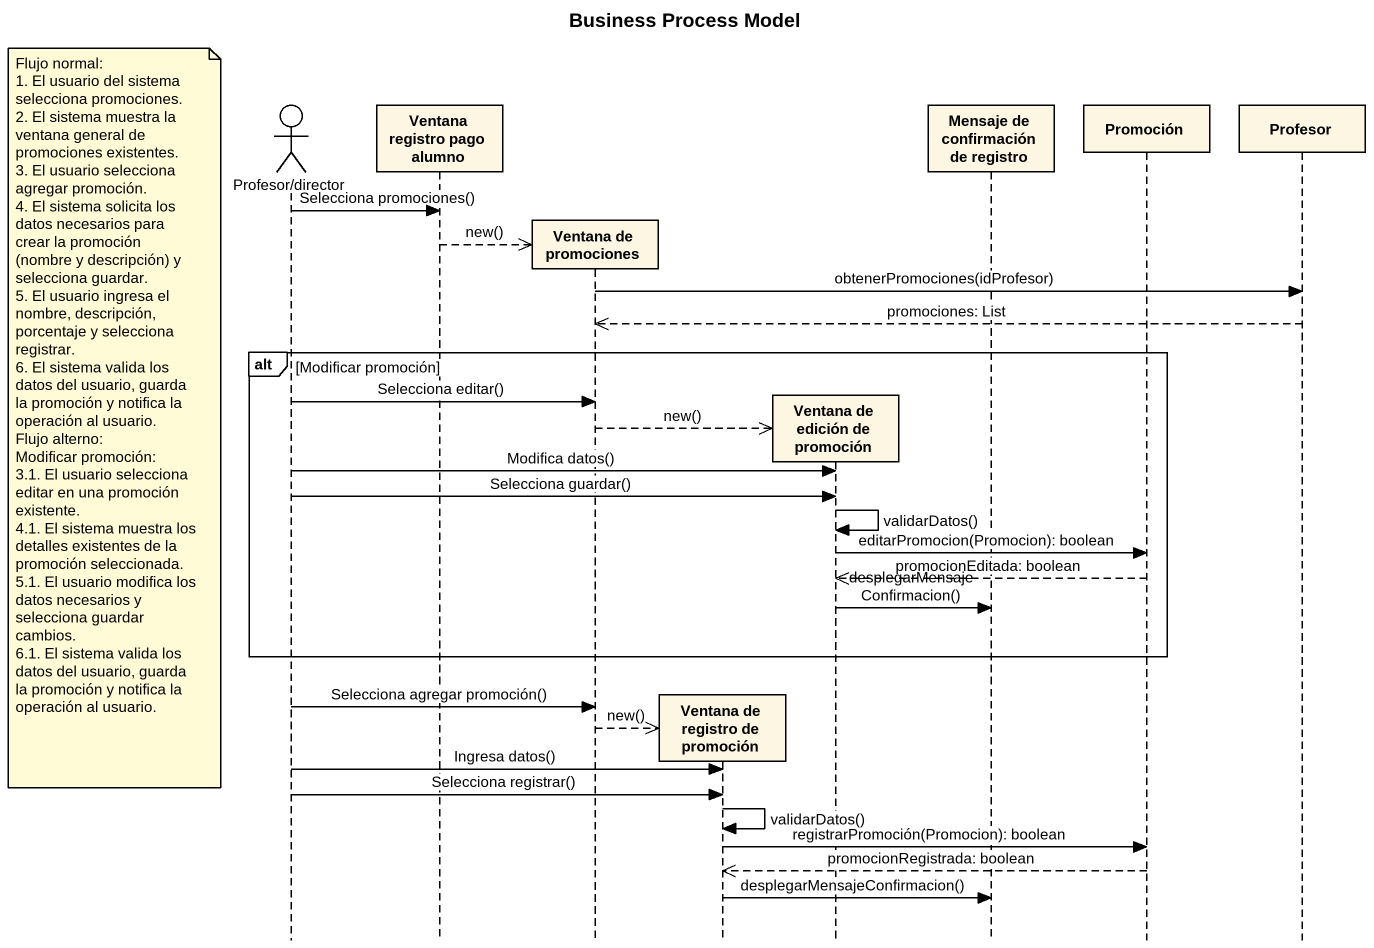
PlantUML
@startuml
title Business Process Model
hide footbox
actor "Profesor/director" as Profesor_director
participant "Ventana registro pago alumno" as Ventana_registro_pago_alumno
participant "Ventana de promociones" as Ventana_de_promociones
participant "Ventana de registro de promoción" as Ventana_de_registro_de
participant "Ventana de edición de promoción" as Ventana_de_edición_de
participant "Mensaje de confirmación de registro" as Mensaje_de_confirmación_de
participant Promoción
participant Profesor

Profesor_director -> Ventana_registro_pago_alumno : Selecciona promociones()
Ventana_registro_pago_alumno -->> Ventana_de_promociones ** : new()
Ventana_de_promociones -> Profesor : obtenerPromociones(idProfesor)
Profesor -->> Ventana_de_promociones : promociones: List
alt Modificar promoción
  Profesor_director -> Ventana_de_promociones : Selecciona editar()
  note left of Profesor_director
    Flujo normal:
    1. El usuario del sistema selecciona promociones.
    2. El sistema muestra la ventana general de promociones existentes.
    3. El usuario selecciona agregar promoción.
    4. El sistema solicita los datos necesarios para crear la promoción (nombre y descripción) y selecciona guardar.
    5. El usuario ingresa el nombre, descripción, porcentaje y selecciona registrar.
    6. El sistema valida los datos del usuario, guarda la promoción y notifica la operación al usuario.
    Flujo alterno:
    Modificar promoción:
    3.1. El usuario selecciona editar en una promoción existente.
    4.1. El sistema muestra los detalles existentes de la promoción seleccionada.
    5.1. El usuario modifica los datos necesarios y selecciona guardar cambios.
    6.1. El sistema valida los datos del usuario, guarda la promoción y notifica la operación al usuario.
  end note
  Ventana_de_promociones -->> Ventana_de_edición_de ** : new()
  Profesor_director -> Ventana_de_edición_de : Modifica datos()
  Profesor_director -> Ventana_de_edición_de : Selecciona guardar()
  Ventana_de_edición_de -> Ventana_de_edición_de : validarDatos()
  Ventana_de_edición_de -> Promoción : editarPromocion(Promocion): boolean
  Promoción -->> Ventana_de_edición_de : promocionEditada: boolean
  Ventana_de_edición_de -> Mensaje_de_confirmación_de : desplegarMensajeConfirmacion()
end
Profesor_director -> Ventana_de_promociones : Selecciona agregar promoción()
Ventana_de_promociones -->> Ventana_de_registro_de ** : new()
Profesor_director -> Ventana_de_registro_de : Ingresa datos()
Profesor_director -> Ventana_de_registro_de : Selecciona registrar()
Ventana_de_registro_de -> Ventana_de_registro_de : validarDatos()
Ventana_de_registro_de -> Promoción : registrarPromoción(Promocion): boolean
Promoción -->> Ventana_de_registro_de : promocionRegistrada: boolean
Ventana_de_registro_de -> Mensaje_de_confirmación_de : desplegarMensajeConfirmacion()
@enduml
